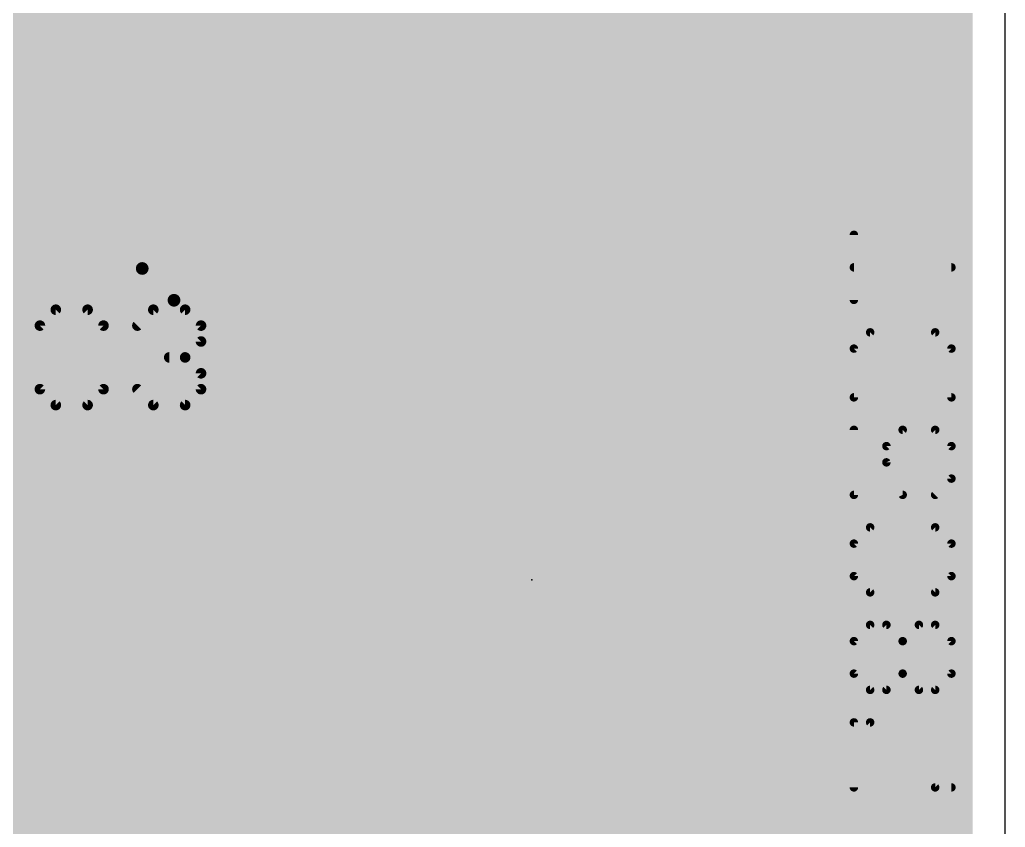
# Model space of a CAD drawing. Extents: x -4.6 to 54.3, y -4.7 to 51.3.
# Drawn here: x 40.21 to 52.03, y 33.86 to 43.55 of the extents above; entities that cross this region are included whole.
import ezdxf

# ---------------------------------------------------------------- set-up
doc = ezdxf.new("R2010")
doc.units = 0
for name, color, linetype in [('1', 22, 'CONTINUOUS'), ('16', 175, 'CONTINUOUS'), ('20', 7, 'CONTINUOUS'), ('21', 253, 'CONTINUOUS'), ('23', 7, 'CONTINUOUS'), ('27', 253, 'CONTINUOUS'), ('31', 253, 'CONTINUOUS')]:
    doc.layers.add(name, color=color, linetype=linetype)

# ---------------------------------------------------------------- blocks, each defined once
blk = doc.blocks.new('RECT')
blk.add_solid([(-0.5, -0.5), (0.5, -0.5), (-0.5, 0.5), (0.5, 0.5)])

msp = doc.modelspace()

# ---------------------------------------------------------------- linework, layer by layer
at = {"layer": '1', "const_width": 0.4064}
for points in [[(51.435, 50.7618), (51.435, 0.635)], [(40.5364, 43.1381), (40.5364, 49.7501)], [(40.5364, 43.4848), (51.435, 43.4848)], [(40.8089, 43.2034), (40.64, 43.0345)], [(41.7411, 43.2034), (40.8089, 43.2034)], [(41.9334, 43.0111), (41.7411, 43.2034)], [(40.64, 43.0345), (40.5364, 43.1381)], [(40.5961, 43.0784), (40.6839, 43.0784)], [(41.8661, 43.0784), (51.435, 43.0784)], [(41.9334, 40.7073), (41.9334, 43.0111)], [(43.6019, 42.8332), (43.4994, 42.8057)], [(46.1518, 42.8332), (43.6019, 42.8332)], [(46.1518, 39.5332), (46.1518, 42.8332)], [(46.5582, 42.8332), (46.5582, 39.5332)], [(49.1081, 42.8332), (46.5582, 42.8332)], [(49.2106, 42.8057), (49.1081, 42.8332)], [(43.4074, 42.7526), (43.3324, 42.6776)], [(43.4994, 42.8057), (43.4074, 42.7526)], [(49.3026, 42.7526), (49.2106, 42.8057)], [(49.3776, 42.6776), (49.3026, 42.7526)], [(41.9334, 42.672), (43.3291, 42.672)], [(43.2793, 42.5856), (43.2518, 42.4831)], [(43.3324, 42.6776), (43.2793, 42.5856)], [(46.1518, 42.672), (46.5582, 42.672)], [(49.4307, 42.5856), (49.3776, 42.6776)], [(49.3809, 42.672), (51.435, 42.672)], [(49.4582, 42.4831), (49.4307, 42.5856)], [(43.2518, 42.4831), (43.2518, 39.5332)], [(49.4582, 39.5332), (49.4582, 42.4831)], [(41.9334, 42.2656), (43.2518, 42.2656)], [(46.1518, 42.2656), (46.5582, 42.2656)], [(49.4582, 42.2656), (51.435, 42.2656)], [(41.9334, 41.8592), (43.2518, 41.8592)], [(46.1518, 41.8592), (46.5582, 41.8592)], [(49.4582, 41.8592), (51.435, 41.8592)], [(41.9334, 41.4528), (43.2518, 41.4528)], [(46.1518, 41.4528), (46.5582, 41.4528)], [(49.4582, 41.4528), (51.435, 41.4528)], [(41.9334, 41.0464), (43.2518, 41.0464)], [(46.1518, 41.0464), (46.5582, 41.0464)], [(49.4582, 41.0464), (51.435, 41.0464)], [(41.7411, 40.515), (41.9334, 40.7073)], [(40.4711, 40.515), (40.64, 40.6839)], [(40.5961, 40.64), (40.6839, 40.64)], [(40.64, 40.6839), (40.8089, 40.515)], [(41.8661, 40.64), (43.2518, 40.64)], [(46.1518, 40.64), (46.5582, 40.64)], [(49.4582, 40.64), (51.435, 40.64)], [(39.5389, 40.515), (40.4711, 40.515)], [(40.8089, 40.515), (41.7411, 40.515)], [(32.7301, 40.2336), (43.2518, 40.2336)], [(46.1518, 40.2336), (46.5582, 40.2336)], [(49.4582, 40.2336), (51.435, 40.2336)], [(32.3237, 39.8272), (43.2518, 39.8272)], [(46.1518, 39.8272), (46.5582, 39.8272)], [(49.4582, 39.8272), (51.435, 39.8272)], [(43.2518, 39.5332), (46.1518, 39.5332)], [(46.5582, 39.5332), (46.1518, 39.5332)], [(46.1518, 39.5332), (46.1518, 39.1268)], [(46.5582, 39.1268), (46.5582, 39.5332)], [(46.5582, 39.5332), (49.4582, 39.5332)], [(31.9173, 39.4208), (46.1518, 39.4208)], [(46.5582, 39.4208), (51.435, 39.4208)], [(46.1518, 39.1268), (43.2518, 39.1268)], [(43.2518, 39.1268), (43.2518, 36.1769)], [(46.1518, 35.8268), (46.1518, 39.1268)], [(46.1518, 39.1268), (46.5582, 39.1268)], [(46.5582, 39.1268), (46.5582, 35.8268)], [(49.4582, 39.1268), (46.5582, 39.1268)], [(49.4582, 36.1769), (49.4582, 39.1268)], [(31.5109, 39.0144), (43.2518, 39.0144)], [(46.1518, 39.0144), (46.5582, 39.0144)], [(49.4582, 39.0144), (51.435, 39.0144)], [(40.8601, 38.6314), (29.6249, 38.6314)], [(41.4951, 37.9964), (40.8601, 38.6314)], [(40.8835, 38.608), (43.2518, 38.608)], [(46.1518, 38.608), (46.5582, 38.608)], [(49.4582, 38.608), (51.435, 38.608)], [(29.845, 38.1), (40.64, 38.1)], [(40.64, 38.1), (41.275, 37.465)], [(41.2899, 38.2016), (43.2518, 38.2016)], [(46.1518, 38.2016), (46.5582, 38.2016)], [(49.4582, 38.2016), (51.435, 38.2016)], [(41.8064, 37.6851), (41.4951, 37.9964)], [(41.6963, 37.7952), (43.2518, 37.7952)], [(46.1518, 37.7952), (46.5582, 37.7952)], [(49.4582, 37.7952), (51.435, 37.7952)], [(41.8064, 34.5101), (41.8064, 37.6851)], [(30.0651, 37.5686), (40.4199, 37.5686)], [(40.4199, 37.5686), (40.7436, 37.2449)], [(30.0564, 37.3888), (40.5997, 37.3888)], [(41.275, 37.465), (41.275, 34.29)], [(41.8064, 37.3888), (43.2518, 37.3888)], [(46.1518, 37.3888), (46.5582, 37.3888)], [(49.4582, 37.3888), (51.435, 37.3888)], [(40.7436, 37.2449), (40.7436, 34.0699)], [(35.6817, 36.9824), (40.7436, 36.9824)], [(41.8064, 36.9824), (43.2518, 36.9824)], [(46.1518, 36.9824), (46.5582, 36.9824)], [(49.4582, 36.9824), (51.435, 36.9824)], [(35.7932, 36.576), (40.7436, 36.576)], [(41.8064, 36.576), (43.2518, 36.576)], [(46.1518, 36.576), (46.5582, 36.576)], [(49.4582, 36.576), (51.435, 36.576)], [(35.7932, 36.1696), (40.7436, 36.1696)], [(41.8064, 36.1696), (43.2538, 36.1696)], [(43.2518, 36.1769), (43.2793, 36.0744)], [(46.1518, 36.1696), (46.5582, 36.1696)], [(49.4307, 36.0744), (49.4582, 36.1769)], [(49.4562, 36.1696), (51.435, 36.1696)], [(43.2793, 36.0744), (43.3324, 35.9824)], [(43.3324, 35.9824), (43.4074, 35.9074)], [(49.3026, 35.9074), (49.3776, 35.9824)], [(49.3776, 35.9824), (49.4307, 36.0744)], [(43.4074, 35.9074), (43.4994, 35.8543)], [(43.4994, 35.8543), (43.6019, 35.8268)], [(49.1081, 35.8268), (49.2106, 35.8543)], [(49.2106, 35.8543), (49.3026, 35.9074)], [(35.7932, 35.7632), (40.7436, 35.7632)], [(41.8064, 35.7632), (51.435, 35.7632)], [(43.6019, 35.8268), (46.1518, 35.8268)], [(46.5582, 35.8268), (49.1081, 35.8268)], [(35.6309, 35.3568), (40.7436, 35.3568)], [(41.8064, 35.3568), (51.435, 35.3568)], [(34.4319, 34.9504), (40.7436, 34.9504)], [(41.8064, 34.9504), (51.435, 34.9504)], [(34.1864, 34.544), (40.7436, 34.544)], [(41.8064, 34.544), (51.435, 34.544)], [(42.1301, 34.1864), (41.8064, 34.5101)], [(41.275, 34.29), (41.91, 33.655)], [(47.2301, 34.1864), (42.1301, 34.1864)], [(48.2583, 33.1582), (47.2301, 34.1864)], [(34.1864, 34.1376), (40.7436, 34.1376)], [(40.7436, 34.0699), (41.3786, 33.4349)], [(47.2789, 34.1376), (51.435, 34.1376)], [(34.1864, 33.7312), (41.0823, 33.7312)], [(47.6853, 33.7312), (51.435, 33.7312)]]:
    msp.add_lwpolyline(points, dxfattribs=at)
at = {"layer": '1', "const_width": 0.2032}
for points in [[(40.5364, 43.5864, 1), (40.5364, 43.3832)], [(51.435, 43.3832, 1), (51.435, 43.5864)], [(40.8089, 43.305, 1), (40.8089, 43.1018)], [(40.8807, 43.1316, 1), (40.737, 43.2752)], [(41.813, 43.2752, 1), (41.6693, 43.1316)], [(41.7411, 43.1018, 1), (41.7411, 43.305)], [(40.6082, 43.21, 1), (40.4646, 43.0663)], [(40.5961, 43.18, 1), (40.5961, 42.9768)], [(40.6839, 42.9768, 1), (40.6839, 43.18)], [(41.8661, 43.18, 1), (41.8661, 42.9768)], [(51.435, 42.9768, 1), (51.435, 43.18)], [(40.4348, 43.1381, 1), (40.638, 43.1381)], [(40.5682, 43.1064, 1), (40.7118, 42.9627)], [(40.5682, 42.9627, 1), (40.7118, 43.1064)], [(42.035, 43.0111, 1), (41.8318, 43.0111)], [(41.8616, 42.9393, 1), (42.0052, 43.083)], [(43.6019, 42.9348, 1), (43.6019, 42.7316)], [(43.6282, 42.7351, 1), (43.5756, 42.9313)], [(46.2534, 42.8332, 1), (46.0502, 42.8332)], [(46.1518, 42.7316, 1), (46.1518, 42.9348)], [(46.6598, 42.8332, 1), (46.4566, 42.8332)], [(46.5582, 42.9348, 1), (46.5582, 42.7316)], [(49.1344, 42.9313, 1), (49.0818, 42.7351)], [(49.1081, 42.7316, 1), (49.1081, 42.9348)], [(43.3566, 42.8406, 1), (43.4582, 42.6646)], [(43.4793, 42.6808, 1), (43.3356, 42.8245)], [(43.4731, 42.9039, 1), (43.5257, 42.7076)], [(43.5502, 42.7177, 1), (43.4486, 42.8937)], [(49.2614, 42.8937, 1), (49.1598, 42.7177)], [(49.1843, 42.7076, 1), (49.2369, 42.9039)], [(49.3744, 42.8245, 1), (49.2307, 42.6808)], [(49.2518, 42.6646, 1), (49.3534, 42.8406)], [(41.9334, 42.7736, 1), (41.9334, 42.5704)], [(43.3774, 42.5593, 1), (43.1811, 42.6119)], [(43.2605, 42.7494, 1), (43.4042, 42.6057)], [(43.4203, 42.6268, 1), (43.2444, 42.7284)], [(43.3291, 42.5704, 1), (43.3291, 42.7736)], [(46.1518, 42.7736, 1), (46.1518, 42.5704)], [(46.5582, 42.5704, 1), (46.5582, 42.7736)], [(49.4656, 42.7284, 1), (49.2896, 42.6268)], [(49.3809, 42.7736, 1), (49.3809, 42.5704)], [(49.3058, 42.6057, 1), (49.4495, 42.7494)], [(49.5289, 42.6119, 1), (49.3326, 42.5593)], [(51.435, 42.5704, 1), (51.435, 42.7736)], [(43.3534, 42.4831, 1), (43.1502, 42.4831)], [(43.1913, 42.6364, 1), (43.3673, 42.5348)], [(49.3427, 42.5348, 1), (49.5187, 42.6364)], [(49.5598, 42.4831, 1), (49.3566, 42.4831)], [(43.1537, 42.5094, 1), (43.3499, 42.4568)], [(49.3601, 42.4568, 1), (49.5563, 42.5094)], [(41.9334, 42.3672, 1), (41.9334, 42.164)], [(43.2518, 42.164, 1), (43.2518, 42.3672)], [(46.1518, 42.3672, 1), (46.1518, 42.164)], [(46.5582, 42.164, 1), (46.5582, 42.3672)], [(49.4582, 42.3672, 1), (49.4582, 42.164)], [(51.435, 42.164, 1), (51.435, 42.3672)], [(41.9334, 41.9608, 1), (41.9334, 41.7576)], [(43.2518, 41.7576, 1), (43.2518, 41.9608)], [(46.1518, 41.9608, 1), (46.1518, 41.7576)], [(46.5582, 41.7576, 1), (46.5582, 41.9608)], [(49.4582, 41.9608, 1), (49.4582, 41.7576)], [(51.435, 41.7576, 1), (51.435, 41.9608)], [(41.9334, 41.5544, 1), (41.9334, 41.3512)], [(43.2518, 41.3512, 1), (43.2518, 41.5544)], [(46.1518, 41.5544, 1), (46.1518, 41.3512)], [(46.5582, 41.3512, 1), (46.5582, 41.5544)], [(49.4582, 41.5544, 1), (49.4582, 41.3512)], [(51.435, 41.3512, 1), (51.435, 41.5544)], [(41.9334, 41.148, 1), (41.9334, 40.9448)], [(43.2518, 40.9448, 1), (43.2518, 41.148)], [(46.1518, 41.148, 1), (46.1518, 40.9448)], [(46.5582, 40.9448, 1), (46.5582, 41.148)], [(49.4582, 41.148, 1), (49.4582, 40.9448)], [(51.435, 40.9448, 1), (51.435, 41.148)], [(42.0052, 40.6354, 1), (41.8616, 40.7791)], [(40.5961, 40.7416, 1), (40.5961, 40.5384)], [(40.7118, 40.7557, 1), (40.5682, 40.612)], [(40.7118, 40.612, 1), (40.5682, 40.7557)], [(40.6839, 40.5384, 1), (40.6839, 40.7416)], [(41.8661, 40.7416, 1), (41.8661, 40.5384)], [(41.8318, 40.7073, 1), (42.035, 40.7073)], [(43.2518, 40.5384, 1), (43.2518, 40.7416)], [(46.1518, 40.7416, 1), (46.1518, 40.5384)], [(46.5582, 40.5384, 1), (46.5582, 40.7416)], [(49.4582, 40.7416, 1), (49.4582, 40.5384)], [(51.435, 40.5384, 1), (51.435, 40.7416)], [(40.3993, 40.5868, 1), (40.543, 40.4432)], [(40.4711, 40.4134, 1), (40.4711, 40.6166)], [(40.8089, 40.6166, 1), (40.8089, 40.4134)], [(40.737, 40.4432, 1), (40.8807, 40.5868)], [(41.6693, 40.5868, 1), (41.813, 40.4432)], [(41.7411, 40.4134, 1), (41.7411, 40.6166)], [(43.2518, 40.132, 1), (43.2518, 40.3352)], [(46.1518, 40.3352, 1), (46.1518, 40.132)], [(46.5582, 40.132, 1), (46.5582, 40.3352)], [(49.4582, 40.3352, 1), (49.4582, 40.132)], [(51.435, 40.132, 1), (51.435, 40.3352)], [(43.2518, 39.7256, 1), (43.2518, 39.9288)], [(46.1518, 39.9288, 1), (46.1518, 39.7256)], [(46.5582, 39.7256, 1), (46.5582, 39.9288)], [(49.4582, 39.9288, 1), (49.4582, 39.7256)], [(51.435, 39.7256, 1), (51.435, 39.9288)], [(43.2518, 39.6348, 1), (43.2518, 39.4316)], [(46.1518, 39.6348, 1), (46.1518, 39.4316)], [(46.2534, 39.5332, 1), (46.0502, 39.5332)], [(46.1518, 39.4316, 1), (46.1518, 39.6348)], [(46.6598, 39.5332, 1), (46.4566, 39.5332)], [(46.5582, 39.6348, 1), (46.5582, 39.4316)], [(46.5582, 39.4316, 1), (46.5582, 39.6348)], [(49.4582, 39.4316, 1), (49.4582, 39.6348)], [(43.1502, 39.5332, 1), (43.3534, 39.5332)], [(46.0502, 39.5332, 1), (46.2534, 39.5332)], [(46.1518, 39.3192, 1), (46.1518, 39.5224)], [(46.4566, 39.5332, 1), (46.6598, 39.5332)], [(46.5582, 39.5224, 1), (46.5582, 39.3192)], [(49.3566, 39.5332, 1), (49.5598, 39.5332)], [(51.435, 39.3192, 1), (51.435, 39.5224)], [(43.2518, 39.2284, 1), (43.2518, 39.0252)], [(43.3534, 39.1268, 1), (43.1502, 39.1268)], [(46.2534, 39.1268, 1), (46.0502, 39.1268)], [(46.1518, 39.2284, 1), (46.1518, 39.0252)], [(46.1518, 39.0252, 1), (46.1518, 39.2284)], [(46.6598, 39.1268, 1), (46.4566, 39.1268)], [(46.5582, 39.2284, 1), (46.5582, 39.0252)], [(46.5582, 39.0252, 1), (46.5582, 39.2284)], [(49.5598, 39.1268, 1), (49.3566, 39.1268)], [(49.4582, 39.0252, 1), (49.4582, 39.2284)], [(43.2518, 38.9128, 1), (43.2518, 39.116)], [(46.0502, 39.1268, 1), (46.2534, 39.1268)], [(46.1518, 39.116, 1), (46.1518, 38.9128)], [(46.4566, 39.1268, 1), (46.6598, 39.1268)], [(46.5582, 38.9128, 1), (46.5582, 39.116)], [(49.4582, 39.116, 1), (49.4582, 38.9128)], [(51.435, 38.9128, 1), (51.435, 39.116)], [(40.932, 38.7032, 1), (40.7883, 38.5596)], [(40.8835, 38.7096, 1), (40.8835, 38.5064)], [(40.8601, 38.5298, 1), (40.8601, 38.733)], [(43.2518, 38.5064, 1), (43.2518, 38.7096)], [(46.1518, 38.7096, 1), (46.1518, 38.5064)], [(46.5582, 38.5064, 1), (46.5582, 38.7096)], [(49.4582, 38.7096, 1), (49.4582, 38.5064)], [(51.435, 38.5064, 1), (51.435, 38.7096)], [(40.7118, 38.1718, 1), (40.5682, 38.0282)], [(40.64, 37.9984, 1), (40.64, 38.2016)], [(41.2899, 38.3032, 1), (41.2899, 38.1)], [(43.2518, 38.1, 1), (43.2518, 38.3032)], [(46.1518, 38.3032, 1), (46.1518, 38.1)], [(46.5582, 38.1, 1), (46.5582, 38.3032)], [(49.4582, 38.3032, 1), (49.4582, 38.1)], [(51.435, 38.1, 1), (51.435, 38.3032)], [(41.567, 38.0682, 1), (41.4233, 37.9246)], [(41.4233, 37.9246, 1), (41.567, 38.0682)], [(41.6963, 37.8968, 1), (41.6963, 37.6936)], [(43.2518, 37.6936, 1), (43.2518, 37.8968)], [(46.1518, 37.8968, 1), (46.1518, 37.6936)], [(46.5582, 37.6936, 1), (46.5582, 37.8968)], [(49.4582, 37.8968, 1), (49.4582, 37.6936)], [(51.435, 37.6936, 1), (51.435, 37.8968)], [(41.908, 37.6851, 1), (41.7048, 37.6851)], [(41.7346, 37.6133, 1), (41.8782, 37.757)], [(40.4917, 37.6404, 1), (40.348, 37.4968)], [(40.4199, 37.467, 1), (40.4199, 37.6702)], [(40.5997, 37.2872, 1), (40.5997, 37.4904)], [(41.3766, 37.465, 1), (41.1734, 37.465)], [(41.2032, 37.3932, 1), (41.3468, 37.5368)], [(41.8064, 37.4904, 1), (41.8064, 37.2872)], [(43.2518, 37.2872, 1), (43.2518, 37.4904)], [(46.1518, 37.4904, 1), (46.1518, 37.2872)], [(46.5582, 37.2872, 1), (46.5582, 37.4904)], [(49.4582, 37.4904, 1), (49.4582, 37.2872)], [(51.435, 37.2872, 1), (51.435, 37.4904)], [(40.8452, 37.2449, 1), (40.642, 37.2449)], [(40.6718, 37.173, 1), (40.8154, 37.3167)], [(40.7436, 36.8808, 1), (40.7436, 37.084)], [(41.8064, 37.084, 1), (41.8064, 36.8808)], [(43.2518, 36.8808, 1), (43.2518, 37.084)], [(46.1518, 37.084, 1), (46.1518, 36.8808)], [(46.5582, 36.8808, 1), (46.5582, 37.084)], [(49.4582, 37.084, 1), (49.4582, 36.8808)], [(51.435, 36.8808, 1), (51.435, 37.084)], [(40.7436, 36.4744, 1), (40.7436, 36.6776)], [(41.8064, 36.6776, 1), (41.8064, 36.4744)], [(43.2518, 36.4744, 1), (43.2518, 36.6776)], [(46.1518, 36.6776, 1), (46.1518, 36.4744)], [(46.5582, 36.4744, 1), (46.5582, 36.6776)], [(49.4582, 36.6776, 1), (49.4582, 36.4744)], [(51.435, 36.4744, 1), (51.435, 36.6776)], [(40.7436, 36.068, 1), (40.7436, 36.2712)], [(41.8064, 36.2712, 1), (41.8064, 36.068)], [(43.3499, 36.2032, 1), (43.1537, 36.1506)], [(43.2538, 36.068, 1), (43.2538, 36.2712)], [(46.1518, 36.2712, 1), (46.1518, 36.068)], [(46.5582, 36.068, 1), (46.5582, 36.2712)], [(49.4562, 36.2712, 1), (49.4562, 36.068)], [(49.5563, 36.1506, 1), (49.3601, 36.2032)], [(51.435, 36.068, 1), (51.435, 36.2712)], [(43.1502, 36.1769, 1), (43.3534, 36.1769)], [(43.3673, 36.1252, 1), (43.1913, 36.0236)], [(43.1811, 36.0481, 1), (43.3774, 36.1007)], [(43.4042, 36.0543, 1), (43.2605, 35.9106)], [(49.4495, 35.9106, 1), (49.3058, 36.0543)], [(49.3326, 36.1007, 1), (49.5289, 36.0481)], [(49.5187, 36.0236, 1), (49.3427, 36.1252)], [(49.3566, 36.1769, 1), (49.5598, 36.1769)], [(43.2444, 35.9316, 1), (43.4203, 36.0332)], [(43.4582, 35.9953, 1), (43.3566, 35.8194)], [(43.3356, 35.8355, 1), (43.4793, 35.9792)], [(43.5257, 35.9524, 1), (43.4731, 35.7561)], [(43.4486, 35.7663, 1), (43.5502, 35.9423)], [(49.1598, 35.9423, 1), (49.2614, 35.7663)], [(49.2369, 35.7561, 1), (49.1843, 35.9524)], [(49.2307, 35.9792, 1), (49.3744, 35.8355)], [(49.3534, 35.8194, 1), (49.2518, 35.9953)], [(49.2896, 36.0332, 1), (49.4656, 35.9316)], [(40.7436, 35.6616, 1), (40.7436, 35.8648)], [(41.8064, 35.8648, 1), (41.8064, 35.6616)], [(43.6019, 35.9284, 1), (43.6019, 35.7252)], [(43.5756, 35.7287, 1), (43.6282, 35.9249)], [(46.0502, 35.8268, 1), (46.2534, 35.8268)], [(46.1518, 35.7252, 1), (46.1518, 35.9284)], [(46.5582, 35.9284, 1), (46.5582, 35.7252)], [(46.4566, 35.8268, 1), (46.6598, 35.8268)], [(49.0818, 35.9249, 1), (49.1344, 35.7287)], [(49.1081, 35.7252, 1), (49.1081, 35.9284)], [(51.435, 35.6616, 1), (51.435, 35.8648)], [(40.7436, 35.2552, 1), (40.7436, 35.4584)], [(41.8064, 35.4584, 1), (41.8064, 35.2552)], [(51.435, 35.2552, 1), (51.435, 35.4584)], [(40.7436, 34.8488, 1), (40.7436, 35.052)], [(41.8064, 35.052, 1), (41.8064, 34.8488)], [(51.435, 34.8488, 1), (51.435, 35.052)], [(40.7436, 34.4424, 1), (40.7436, 34.6456)], [(41.8064, 34.6456, 1), (41.8064, 34.4424)], [(51.435, 34.4424, 1), (51.435, 34.6456)], [(41.8782, 34.582, 1), (41.7346, 34.4383)], [(41.7048, 34.5101, 1), (41.908, 34.5101)], [(41.1734, 34.29, 1), (41.3766, 34.29)], [(41.3468, 34.3618, 1), (41.2032, 34.2182)], [(42.1301, 34.288, 1), (42.1301, 34.0848)], [(47.302, 34.2582, 1), (47.1583, 34.1146)], [(47.2301, 34.0848, 1), (47.2301, 34.288)], [(40.8154, 34.1417, 1), (40.6718, 33.998)], [(40.7436, 34.036, 1), (40.7436, 34.2392)], [(42.0583, 34.1146, 1), (42.202, 34.2582)], [(47.2789, 34.2392, 1), (47.2789, 34.036)], [(51.435, 34.036, 1), (51.435, 34.2392)], [(40.642, 34.0699, 1), (40.8452, 34.0699)], [(41.0823, 33.6296, 1), (41.0823, 33.8328)], [(47.6853, 33.8328, 1), (47.6853, 33.6296)], [(51.435, 33.6296, 1), (51.435, 33.8328)]]:
    msp.add_lwpolyline(points, format="xyb", dxfattribs=at)
at = {"layer": '16', "const_width": 0.4064}
for points in [[(51.435, 50.7618), (51.435, 0.635)], [(27.0632, 43.4848), (51.435, 43.4848)], [(27.0632, 43.0784), (51.435, 43.0784)], [(26.9811, 42.672), (51.435, 42.672)], [(26.5747, 42.2656), (51.435, 42.2656)], [(0.635, 41.8592), (51.435, 41.8592)], [(0.635, 41.4528), (51.435, 41.4528)], [(0.635, 41.0464), (51.435, 41.0464)], [(0.635, 40.64), (51.435, 40.64)], [(0.635, 40.2336), (51.435, 40.2336)], [(0.635, 39.8272), (51.435, 39.8272)], [(0.635, 39.4208), (51.435, 39.4208)], [(0.635, 39.0144), (51.435, 39.0144)], [(0.635, 38.608), (51.435, 38.608)], [(0.635, 38.2016), (51.435, 38.2016)], [(0.635, 37.7952), (51.435, 37.7952)], [(0.635, 37.3888), (51.435, 37.3888)], [(35.6817, 36.9824), (51.435, 36.9824)], [(35.7932, 36.576), (51.435, 36.576)], [(35.7932, 36.1696), (51.435, 36.1696)], [(35.7932, 35.7632), (51.435, 35.7632)], [(35.6309, 35.3568), (51.435, 35.3568)], [(34.4319, 34.9504), (51.435, 34.9504)], [(34.1864, 34.544), (51.435, 34.544)], [(34.1864, 34.1376), (51.435, 34.1376)], [(34.1864, 33.7312), (51.435, 33.7312)]]:
    msp.add_lwpolyline(points, dxfattribs=at)
at = {"layer": '16', "const_width": 0.2032}
for points in [[(51.435, 43.3832, 1), (51.435, 43.5864)], [(51.435, 42.9768, 1), (51.435, 43.18)], [(51.435, 42.5704, 1), (51.435, 42.7736)], [(51.435, 42.164, 1), (51.435, 42.3672)], [(51.435, 41.7576, 1), (51.435, 41.9608)], [(51.435, 41.3512, 1), (51.435, 41.5544)], [(51.435, 40.9448, 1), (51.435, 41.148)], [(51.435, 40.5384, 1), (51.435, 40.7416)], [(51.435, 40.132, 1), (51.435, 40.3352)], [(51.435, 39.7256, 1), (51.435, 39.9288)], [(51.435, 39.3192, 1), (51.435, 39.5224)], [(51.435, 38.9128, 1), (51.435, 39.116)], [(51.435, 38.5064, 1), (51.435, 38.7096)], [(51.435, 38.1, 1), (51.435, 38.3032)], [(51.435, 37.6936, 1), (51.435, 37.8968)], [(51.435, 37.2872, 1), (51.435, 37.4904)], [(51.435, 36.8808, 1), (51.435, 37.084)], [(51.435, 36.4744, 1), (51.435, 36.6776)], [(51.435, 36.068, 1), (51.435, 36.2712)], [(51.435, 35.6616, 1), (51.435, 35.8648)], [(51.435, 35.2552, 1), (51.435, 35.4584)], [(51.435, 34.8488, 1), (51.435, 35.052)], [(51.435, 34.4424, 1), (51.435, 34.6456)], [(51.435, 34.036, 1), (51.435, 34.2392)], [(51.435, 33.6296, 1), (51.435, 33.8328)]]:
    msp.add_lwpolyline(points, format="xyb", dxfattribs=at)
at = {"layer": '20'}
msp.add_line((52.03, -0.16), (52.03, 51.265), dxfattribs=at)
at = {"layer": '21'}
for points, const_width in [([(43.078, 34.671), (43.0784, 40.6654)], 0.2032), ([(49.6316, 40.6654), (49.632, 34.671)], 0.2032), ([(41.6814, 40.5638), (30.7086, 40.5638)], 0.1524), ([(42.0624, 33.4772), (42.0624, 40.1828)], 0.1524), ([(49.632, 34.671), (43.078, 34.671)], 0.2032)]:
    msp.add_lwpolyline(points, dxfattribs=dict(at, const_width=const_width))
for points, const_width in [([(43.1292, 40.6654, 1), (43.0276, 40.6654)], 0.1016), ([(49.6824, 40.6654, 1), (49.5808, 40.6654)], 0.1016), ([(42.0624, 40.1828, 0.4142), (41.6814, 40.5638)], 0.1524), ([(41.6814, 40.6019, 1), (41.6814, 40.5257)], 0.0762), ([(41.6814, 40.5257, 1), (41.6814, 40.6019)], 0.0762), ([(42.1005, 40.1828, 1), (42.0243, 40.1828)], 0.0762), ([(42.0243, 40.1828, 1), (42.1005, 40.1828)], 0.0762), ([(43.078, 34.7218, 1), (43.078, 34.6202)], 0.1016), ([(49.632, 34.6202, 1), (49.632, 34.7218)], 0.1016), ([(43.0272, 34.671, 1), (43.1288, 34.671)], 0.1016), ([(49.5812, 34.671, 1), (49.6828, 34.671)], 0.1016)]:
    msp.add_lwpolyline(points, format="xyb", dxfattribs=dict(at, const_width=const_width))
at = {"layer": '23'}
msp.add_point((46.355, 36.83), dxfattribs=at)
at = {"layer": '27'}
for points, const_width in [([(50.2148, 40.1878), (50.2148, 40.9674)], 0.1016), ([(51.3842, 40.5776), (50.2148, 40.5776)], 0.1016), ([(40.4545, 39.8788), (40.6451, 40.0695)], 0.127), ([(40.6451, 40.0695), (41.0265, 40.0695)], 0.127), ([(41.0265, 40.0695), (41.2171, 39.8788)], 0.127), ([(41.6239, 39.8788), (41.8145, 40.0695)], 0.127), ([(41.8145, 40.0695), (42.1959, 40.0695)], 0.127), ([(42.1959, 40.0695), (42.3865, 39.8788)], 0.127), ([(40.4545, 39.1162), (40.4545, 39.8788)], 0.127), ([(40.4545, 39.1162), (41.2171, 39.8788)], 0.127), ([(41.2171, 39.8788), (41.2171, 39.1162)], 0.127), ([(42.3865, 39.8788), (42.3865, 39.6882)], 0.127), ([(50.4097, 39.798), (50.2148, 39.6031)], 0.1016), ([(51.1893, 39.798), (50.4097, 39.798)], 0.1016), ([(51.3842, 39.6031), (51.1893, 39.798)], 0.1016), ([(42.3865, 39.6882), (42.1959, 39.4975)], 0.127), ([(50.2148, 39.6031), (50.2148, 39.0184)], 0.1016), ([(51.3842, 39.0184), (51.3842, 39.6031)], 0.1016), ([(42.1959, 39.4975), (42.0052, 39.4975)], 0.127), ([(42.1959, 39.4975), (42.3865, 39.3068)], 0.127), ([(42.3865, 39.3068), (42.3865, 39.1162)], 0.127), ([(40.6451, 38.9255), (40.4545, 39.1162)], 0.127), ([(41.2171, 39.1162), (41.0265, 38.9255)], 0.127), ([(41.8145, 38.9255), (41.6239, 39.1162)], 0.127), ([(42.3865, 39.1162), (42.1959, 38.9255)], 0.127), ([(50.2148, 39.0184), (51.3842, 39.0184)], 0.1016), ([(41.0265, 38.9255), (40.6451, 38.9255)], 0.127), ([(42.1959, 38.9255), (41.8145, 38.9255)], 0.127), ([(50.2148, 38.6286), (50.2148, 37.849)], 0.1016), ([(50.6046, 38.4337), (50.7995, 38.6286)], 0.1016), ([(50.7995, 38.6286), (51.1893, 38.6286)], 0.1016), ([(51.1893, 38.6286), (51.3842, 38.4337)], 0.1016), ([(50.6046, 38.2388), (50.6046, 38.4337)], 0.1016), ([(51.3842, 38.4337), (51.3842, 38.0439)], 0.1016), ([(50.7995, 37.849), (50.6046, 38.2388)], 0.1016), ([(51.3842, 38.0439), (51.1893, 37.849)], 0.1016), ([(50.2148, 37.849), (50.7995, 37.849)], 0.1016), ([(50.2148, 37.2643), (50.4097, 37.4592)], 0.1016), ([(50.4097, 37.4592), (51.1893, 37.4592)], 0.1016), ([(51.1893, 36.6796), (50.4097, 37.4592)], 0.1016), ([(51.1893, 37.4592), (51.3842, 37.2643)], 0.1016), ([(50.2148, 36.8745), (50.2148, 37.2643)], 0.1016), ([(51.3842, 37.2643), (51.3842, 36.8745)], 0.1016), ([(50.4097, 36.6796), (50.2148, 36.8745)], 0.1016), ([(51.3842, 36.8745), (51.1893, 36.6796)], 0.1016), ([(51.1893, 36.6796), (50.4097, 36.6796)], 0.1016), ([(50.2148, 36.0949), (50.4097, 36.2898)], 0.1016), ([(50.4097, 36.2898), (50.6046, 36.2898)], 0.1016), ([(50.6046, 36.2898), (50.7995, 36.0949)], 0.1016), ([(50.7995, 36.0949), (50.9944, 36.2898)], 0.1016), ([(50.9944, 36.2898), (51.1893, 36.2898)], 0.1016), ([(51.1893, 36.2898), (51.3842, 36.0949)], 0.1016), ([(50.2148, 35.7051), (50.2148, 36.0949)], 0.1016), ([(50.7995, 35.7051), (50.7995, 36.0949)], 0.1016), ([(51.3842, 36.0949), (51.3842, 35.7051)], 0.1016), ([(50.4097, 35.5102), (50.2148, 35.7051)], 0.1016), ([(50.7995, 35.7051), (50.6046, 35.5102)], 0.1016), ([(50.9944, 35.5102), (50.7995, 35.7051)], 0.1016), ([(51.3842, 35.7051), (51.1893, 35.5102)], 0.1016), ([(50.6046, 35.5102), (50.4097, 35.5102)], 0.1016), ([(51.1893, 35.5102), (50.9944, 35.5102)], 0.1016), ([(50.2148, 34.3408), (50.2148, 35.1204)], 0.1016), ([(50.2148, 35.1204), (50.4097, 35.1204)], 0.1016), ([(50.4097, 35.1204), (51.1893, 34.3408)], 0.1016), ([(51.1893, 34.3408), (51.3842, 34.3408)], 0.1016)]:
    msp.add_lwpolyline(points, dxfattribs=dict(at, const_width=const_width))
for points, const_width in [([(50.2402, 40.9674, 1), (50.1894, 40.9674)], 0.0508), ([(50.2148, 40.603, 1), (50.2148, 40.5522)], 0.0508), ([(51.3842, 40.5522, 1), (51.3842, 40.603)], 0.0508), ([(50.1894, 40.1878, 1), (50.2402, 40.1878)], 0.0508), ([(40.6451, 40.1012, 1), (40.6451, 40.0377)], 0.0635), ([(40.6676, 40.047, 1), (40.6227, 40.0919)], 0.0635), ([(41.0489, 40.0919, 1), (41.004, 40.047)], 0.0635), ([(41.0265, 40.0377, 1), (41.0265, 40.1012)], 0.0635), ([(41.8145, 40.1012, 1), (41.8145, 40.0377)], 0.0635), ([(41.837, 40.047, 1), (41.7921, 40.0919)], 0.0635), ([(42.2183, 40.0919, 1), (42.1734, 40.047)], 0.0635), ([(42.1959, 40.0377, 1), (42.1959, 40.1012)], 0.0635), ([(40.4862, 39.8788, 1), (40.4227, 39.8788)], 0.0635), ([(40.432, 39.9013, 1), (40.4769, 39.8564)], 0.0635), ([(41.2489, 39.8788, 1), (41.1854, 39.8788)], 0.0635), ([(41.2396, 39.8564, 1), (41.1947, 39.9013)], 0.0635), ([(41.1947, 39.8564, 1), (41.2396, 39.9013)], 0.0635), ([(41.6014, 39.9013, 1), (41.6463, 39.8564)], 0.0635), ([(42.4183, 39.8788, 1), (42.3548, 39.8788)], 0.0635), ([(42.3641, 39.8564, 1), (42.409, 39.9013)], 0.0635), ([(50.4097, 39.8234, 1), (50.4097, 39.7726)], 0.0508), ([(50.4277, 39.78, 1), (50.3917, 39.8159)], 0.0508), ([(51.2073, 39.8159, 1), (51.1713, 39.78)], 0.0508), ([(51.1893, 39.7726, 1), (51.1893, 39.8234)], 0.0508), ([(42.3548, 39.6882, 1), (42.4183, 39.6882)], 0.0635), ([(42.409, 39.6657, 1), (42.3641, 39.7106)], 0.0635), ([(50.2402, 39.6031, 1), (50.1894, 39.6031)], 0.0508), ([(50.1968, 39.621, 1), (50.2328, 39.5851)], 0.0508), ([(51.4096, 39.6031, 1), (51.3588, 39.6031)], 0.0508), ([(51.3662, 39.5851, 1), (51.4022, 39.621)], 0.0508), ([(42.0052, 39.5292, 1), (42.0052, 39.4657)], 0.0635), ([(42.2183, 39.5199, 1), (42.1734, 39.475)], 0.0635), ([(42.1734, 39.5199, 1), (42.2183, 39.475)], 0.0635), ([(42.1959, 39.4657, 1), (42.1959, 39.5292)], 0.0635), ([(42.4183, 39.3068, 1), (42.3548, 39.3068)], 0.0635), ([(42.3641, 39.2844, 1), (42.409, 39.3293)], 0.0635), ([(40.4227, 39.1162, 1), (40.4862, 39.1162)], 0.0635), ([(40.4769, 39.1386, 1), (40.432, 39.0937)], 0.0635), ([(40.432, 39.1386, 1), (40.4769, 39.0937)], 0.0635), ([(41.1854, 39.1162, 1), (41.2489, 39.1162)], 0.0635), ([(41.2396, 39.0937, 1), (41.1947, 39.1386)], 0.0635), ([(41.6463, 39.1386, 1), (41.6014, 39.0937)], 0.0635), ([(42.3548, 39.1162, 1), (42.4183, 39.1162)], 0.0635), ([(42.409, 39.0937, 1), (42.3641, 39.1386)], 0.0635), ([(50.2148, 39.0438, 1), (50.2148, 38.993)], 0.0508), ([(50.1894, 39.0184, 1), (50.2402, 39.0184)], 0.0508), ([(51.3588, 39.0184, 1), (51.4096, 39.0184)], 0.0508), ([(51.3842, 38.993, 1), (51.3842, 39.0438)], 0.0508), ([(40.6451, 38.9573, 1), (40.6451, 38.8937)], 0.0635), ([(40.6227, 38.903, 1), (40.6676, 38.948)], 0.0635), ([(41.004, 38.948, 1), (41.0489, 38.903)], 0.0635), ([(41.0265, 38.8937, 1), (41.0265, 38.9573)], 0.0635), ([(41.8145, 38.9573, 1), (41.8145, 38.8937)], 0.0635), ([(41.7921, 38.903, 1), (41.837, 38.948)], 0.0635), ([(42.1734, 38.948, 1), (42.2183, 38.903)], 0.0635), ([(42.1959, 38.8937, 1), (42.1959, 38.9573)], 0.0635), ([(50.2402, 38.6286, 1), (50.1894, 38.6286)], 0.0508), ([(50.7995, 38.654, 1), (50.7995, 38.6032)], 0.0508), ([(50.8175, 38.6106, 1), (50.7815, 38.6465)], 0.0508), ([(51.2073, 38.6465, 1), (51.1713, 38.6106)], 0.0508), ([(51.1893, 38.6032, 1), (51.1893, 38.654)], 0.0508), ([(50.63, 38.4337, 1), (50.5792, 38.4337)], 0.0508), ([(50.5866, 38.4516, 1), (50.6226, 38.4157)], 0.0508), ([(51.4096, 38.4337, 1), (51.3588, 38.4337)], 0.0508), ([(51.3662, 38.4157, 1), (51.4022, 38.4516)], 0.0508), ([(50.6273, 38.2501, 1), (50.5819, 38.2274)], 0.0508), ([(50.5792, 38.2388, 1), (50.63, 38.2388)], 0.0508), ([(51.3588, 38.0439, 1), (51.4096, 38.0439)], 0.0508), ([(51.4022, 38.0259, 1), (51.3662, 38.0618)], 0.0508), ([(50.2148, 37.8744, 1), (50.2148, 37.8236)], 0.0508), ([(50.1894, 37.849, 1), (50.2402, 37.849)], 0.0508), ([(50.7768, 37.8376, 1), (50.8222, 37.8603)], 0.0508), ([(50.7995, 37.8236, 1), (50.7995, 37.8744)], 0.0508), ([(51.1713, 37.867, 1), (51.2073, 37.831)], 0.0508), ([(50.4277, 37.4772, 1), (50.3917, 37.4412)], 0.0508), ([(50.4097, 37.4846, 1), (50.4097, 37.4338)], 0.0508), ([(50.4277, 37.4412, 1), (50.3917, 37.4772)], 0.0508), ([(51.2073, 37.4772, 1), (51.1713, 37.4412)], 0.0508), ([(51.1893, 37.4338, 1), (51.1893, 37.4846)], 0.0508), ([(50.1968, 37.2823, 1), (50.2328, 37.2463)], 0.0508), ([(50.2402, 37.2643, 1), (50.1894, 37.2643)], 0.0508), ([(51.4096, 37.2643, 1), (51.3588, 37.2643)], 0.0508), ([(51.3662, 37.2463, 1), (51.4022, 37.2823)], 0.0508), ([(50.2328, 36.8925, 1), (50.1968, 36.8565)], 0.0508), ([(50.1894, 36.8745, 1), (50.2402, 36.8745)], 0.0508), ([(51.3588, 36.8745, 1), (51.4096, 36.8745)], 0.0508), ([(51.4022, 36.8565, 1), (51.3662, 36.8925)], 0.0508), ([(50.4097, 36.705, 1), (50.4097, 36.6542)], 0.0508), ([(50.3917, 36.6616, 1), (50.4277, 36.6976)], 0.0508), ([(51.1713, 36.6976, 1), (51.2073, 36.6616)], 0.0508), ([(51.1713, 36.6616, 1), (51.2073, 36.6976)], 0.0508), ([(51.1893, 36.6542, 1), (51.1893, 36.705)], 0.0508), ([(50.4097, 36.3152, 1), (50.4097, 36.2644)], 0.0508), ([(50.4277, 36.2718, 1), (50.3917, 36.3078)], 0.0508), ([(50.6226, 36.3078, 1), (50.5866, 36.2718)], 0.0508), ([(50.6046, 36.2644, 1), (50.6046, 36.3152)], 0.0508), ([(50.9944, 36.3152, 1), (50.9944, 36.2644)], 0.0508), ([(51.0124, 36.2718, 1), (50.9764, 36.3078)], 0.0508), ([(51.2073, 36.3078, 1), (51.1713, 36.2718)], 0.0508), ([(51.1893, 36.2644, 1), (51.1893, 36.3152)], 0.0508), ([(50.1968, 36.1129, 1), (50.2328, 36.0769)], 0.0508), ([(50.2402, 36.0949, 1), (50.1894, 36.0949)], 0.0508), ([(50.7815, 36.1129, 1), (50.8175, 36.0769)], 0.0508), ([(50.8249, 36.0949, 1), (50.7741, 36.0949)], 0.0508), ([(50.7815, 36.0769, 1), (50.8175, 36.1129)], 0.0508), ([(51.4096, 36.0949, 1), (51.3588, 36.0949)], 0.0508), ([(51.3662, 36.0769, 1), (51.4022, 36.1129)], 0.0508), ([(50.2328, 35.7231, 1), (50.1968, 35.6871)], 0.0508), ([(50.1894, 35.7051, 1), (50.2402, 35.7051)], 0.0508), ([(50.8175, 35.7231, 1), (50.7815, 35.6871)], 0.0508), ([(50.7741, 35.7051, 1), (50.8249, 35.7051)], 0.0508), ([(50.8175, 35.6871, 1), (50.7815, 35.7231)], 0.0508), ([(51.3588, 35.7051, 1), (51.4096, 35.7051)], 0.0508), ([(51.4022, 35.6871, 1), (51.3662, 35.7231)], 0.0508), ([(50.4097, 35.5356, 1), (50.4097, 35.4848)], 0.0508), ([(50.3917, 35.4922, 1), (50.4277, 35.5282)], 0.0508), ([(50.5866, 35.5282, 1), (50.6226, 35.4922)], 0.0508), ([(50.6046, 35.4848, 1), (50.6046, 35.5356)], 0.0508), ([(50.9944, 35.5356, 1), (50.9944, 35.4848)], 0.0508), ([(50.9764, 35.4922, 1), (51.0124, 35.5282)], 0.0508), ([(51.1713, 35.5282, 1), (51.2073, 35.4922)], 0.0508), ([(51.1893, 35.4848, 1), (51.1893, 35.5356)], 0.0508), ([(50.2402, 35.1204, 1), (50.1894, 35.1204)], 0.0508), ([(50.2148, 35.1458, 1), (50.2148, 35.095)], 0.0508), ([(50.4277, 35.1384, 1), (50.3917, 35.1024)], 0.0508), ([(50.4097, 35.095, 1), (50.4097, 35.1458)], 0.0508), ([(51.1893, 34.3662, 1), (51.1893, 34.3154)], 0.0508), ([(51.3842, 34.3154, 1), (51.3842, 34.3662)], 0.0508), ([(50.1894, 34.3408, 1), (50.2402, 34.3408)], 0.0508), ([(51.1713, 34.3228, 1), (51.2073, 34.3588)], 0.0508)]:
    msp.add_lwpolyline(points, format="xyb", dxfattribs=dict(at, const_width=const_width))

# ---------------------------------------------------------------- block references
at = {"layer": '1'}
for p, xscale, yscale in [((40.005, 41.8592), 0.6604, 2.032), ((41.275, 41.8592), 0.6604, 2.032), ((46.355, 39.33), 5.4, 6.2)]:
    msp.add_blockref('RECT', p, dxfattribs=dict(at, xscale=xscale, yscale=yscale))
at = {"layer": '21'}
for p, xscale, yscale in [((40.005, 40.6273), 0.508, 0.127), ((41.275, 40.6273), 0.508, 0.127), ((46.355, 34.1884), 0.8636, 0.762)]:
    msp.add_blockref('RECT', p, dxfattribs=dict(at, xscale=xscale, yscale=yscale))
at = {"layer": '31'}
for p, xscale, yscale in [((40.005, 41.8592), 0.6604, 2.032), ((41.275, 41.8592), 0.6604, 2.032), ((46.355, 39.33), 5.4, 6.2)]:
    msp.add_blockref('RECT', p, dxfattribs=dict(at, xscale=xscale, yscale=yscale))

doc.saveas('drawing.dxf')
